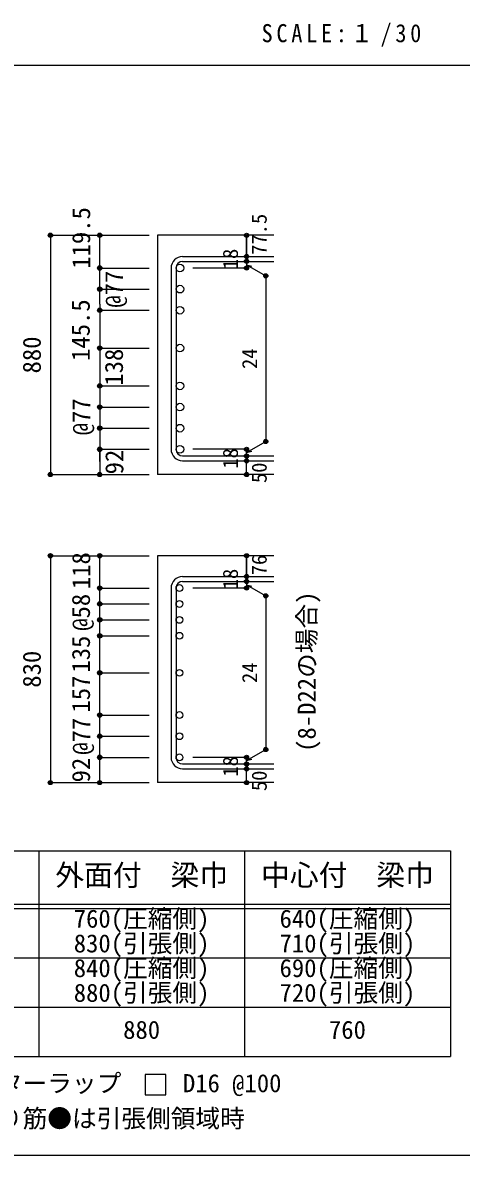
# Model space of a CAD drawing. Units: millimetres at full size, sheet at 1:30. Extents: x -5973 to 5954, y -4195 to 4201.
# Drawn here: x 2051 to 3650, y -4195 to -67 of the extents above; entities that cross this region are included whole.
import ezdxf
from ezdxf.enums import TextEntityAlignment as Align

# ---------------------------------------------------------------- set-up
doc = ezdxf.new("R2010")
doc.units = ezdxf.units.MM
doc.header["$LTSCALE"] = 30
doc.header["$PDMODE"] = 32
doc.header["$PDSIZE"] = 15
for name, color, linetype in [('0-1_躯体線', 2, 'Continuous'), ('0-5_基礎梁筋', 7, 'Continuous'), ('0-6_スタラップ筋', 7, 'Continuous'), ('0-7_文字', 4, 'Continuous'), ('0-D_寸法', 4, 'Continuous'), ('6-7_文字', 7, 'Continuous'), ('6-E_枠', 7, 'Continuous'), ('F-0_枠', 6, 'Continuous')]:
    doc.layers.add(name, color=color, linetype=linetype)
doc.styles.add('ＭＳ ゴシック', font='')
doc.styles.get('ＭＳ ゴシック').set_extended_font_data('MS Gothic')

msp = doc.modelspace()

# ---------------------------------------------------------------- linework, layer by layer
at = {"layer": '0-1_躯体線'}
for p, q in [((2967.44, -842.16), (2542.44, -842.16)), ((2542.44, -842.16), (2542.44, -1714.16)), ((2967.44, -1714.16), (2542.44, -1714.16)), ((2967.44, -2010.07), (2542.44, -2010.07)), ((2542.44, -2010.07), (2542.44, -2836.76)), ((2967.44, -2836.76), (2542.44, -2836.76))]:
    msp.add_line(p, q, dxfattribs=at)
at = {"layer": '0-5_基礎梁筋', "color": 3}
for centre, radius in [((2624.44, -961.36), 14), ((2624.44, -1038.36), 14), ((2624.44, -1115.36), 14), ((2624.44, -1253.16), 14), ((2624.44, -1391.16), 14), ((2624.44, -1468.16), 14), ((2624.44, -1545.16), 14), ((2624.44, -1622.16), 14), ((2622.94, -2127.76), 12.5), ((2622.94, -2185.76), 12.5), ((2622.94, -2243.76), 12.5), ((2622.94, -2301.76), 12.5), ((2622.94, -2436.76), 12.5), ((2622.94, -2590.76), 12.5), ((2622.94, -2667.76), 12.5), ((2622.94, -2744.76), 12.5)]:
    msp.add_circle(centre, radius, dxfattribs=at)
at = {"layer": '0-6_スタラップ筋'}
for p, q in [((2634.44, -919.36), (2967.44, -919.36)), ((2634.44, -937.36), (2967.44, -937.36)), ((2592.44, -961.36), (2592.44, -1622.16)), ((2610.44, -961.36), (2610.44, -1622.16)), ((2634.44, -1646.16), (2967.44, -1646.16)), ((2634.44, -1664.16), (2967.44, -1664.16)), ((2634.44, -2085.76), (2967.44, -2085.76)), ((2634.44, -2103.76), (2967.44, -2103.76)), ((2592.44, -2127.76), (2592.44, -2744.76)), ((2610.44, -2127.76), (2610.44, -2744.76)), ((2634.44, -2768.76), (2967.44, -2768.76)), ((2634.44, -2786.76), (2967.44, -2786.76))]:
    msp.add_line(p, q, dxfattribs=at)
for centre, radius, start, end in [((2634.44, -961.36), 42, 90, 180), ((2634.44, -961.36), 24, 90, 180), ((2634.44, -1622.16), 42, 180, 270), ((2634.44, -1622.16), 24, 180, 270), ((2634.44, -2127.76), 42, 90, 180), ((2634.44, -2127.76), 24, 90, 180), ((2634.44, -2744.76), 42, 180, 270), ((2634.44, -2744.76), 24, 180, 270)]:
    msp.add_arc(centre, radius, start, end, dxfattribs=at)
at = {"layer": '0-D_寸法'}
for p, q in [((2152.44, -842.16), (2332.44, -842.16)), ((2152.44, -842.16), (2332.44, -842.16)), ((2152.44, -842.16), (2152.44, -1714.16)), ((2332.44, -842.16), (2512.44, -842.16)), ((2332.44, -842.16), (2512.44, -842.16)), ((2332.44, -1093.36), (2332.44, -842.16)), ((2867.44, -919.36), (2867.44, -842.16)), ((2867.44, -842.16), (2867.44, -919.36)), ((2867.44, -937.36), (2867.44, -919.36)), ((2867.44, -937.36), (2867.44, -961.36)), ((2867.44, -949.36), (2937.5, -989.81)), ((2867.44, -949.36), (2886.76, -954.54)), ((2332.44, -961.36), (2512.44, -961.36)), ((2332.44, -961.36), (2512.44, -961.36)), ((2867.44, -961.36), (2671.35, -961.36)), ((2937.5, -989.81), (2937.5, -1593.71)), ((2332.44, -1038.36), (2512.44, -1038.36)), ((2332.44, -1038.36), (2512.44, -1038.36)), ((2332.44, -1093.36), (2332.44, -1714.16)), ((2332.44, -1115.36), (2512.44, -1115.36)), ((2332.44, -1115.36), (2512.44, -1115.36)), ((2332.44, -1253.16), (2512.44, -1253.16)), ((2332.44, -1391.16), (2512.44, -1391.16)), ((2332.44, -1468.16), (2512.44, -1468.16)), ((2332.44, -1545.16), (2512.44, -1545.16)), ((2867.44, -1634.16), (2937.5, -1593.71)), ((2332.44, -1622.16), (2512.44, -1622.16)), ((2332.44, -1667.13), (2332.44, -1622.16)), ((2867.44, -1622.16), (2671.35, -1622.16)), ((2867.44, -1646.16), (2867.44, -1622.16)), ((2867.44, -1634.16), (2886.76, -1628.99)), ((2867.44, -1664.16), (2867.44, -1646.16)), ((2867.44, -1714.16), (2867.44, -1664.16)), ((2152.44, -1714.16), (2332.44, -1714.16)), ((2332.44, -1714.16), (2512.44, -1714.16)), ((2152.44, -2010.07), (2332.44, -2010.07)), ((2152.44, -2010.07), (2332.44, -2010.07)), ((2152.44, -2010.07), (2152.44, -2836.76)), ((2332.44, -2010.07), (2512.44, -2010.07)), ((2332.44, -2010.07), (2512.44, -2010.07)), ((2332.44, -2836.76), (2332.44, -2010.07)), ((2867.44, -2085.76), (2867.44, -2010.07)), ((2867.44, -2010.07), (2867.44, -2085.76)), ((2867.44, -2103.76), (2867.44, -2085.76)), ((2867.44, -2103.76), (2867.44, -2127.76)), ((2332.44, -2127.76), (2512.44, -2127.76)), ((2332.44, -2127.76), (2512.44, -2127.76)), ((2867.44, -2127.76), (2671.35, -2127.76)), ((2867.44, -2115.76), (2937.5, -2156.21)), ((2867.44, -2115.76), (2886.76, -2120.94)), ((2332.44, -2185.76), (2512.44, -2185.76)), ((2332.44, -2185.76), (2512.44, -2185.76)), ((2937.5, -2156.21), (2937.5, -2716.32)), ((2332.44, -2243.76), (2512.44, -2243.76)), ((2332.44, -2243.76), (2512.44, -2243.76)), ((2332.44, -2301.76), (2512.44, -2301.76)), ((2332.44, -2301.76), (2512.44, -2301.76)), ((2332.44, -2436.76), (2512.44, -2436.76)), ((2332.44, -2436.76), (2512.44, -2436.76)), ((2332.44, -2590.76), (2512.44, -2590.76)), ((2332.44, -2590.76), (2512.44, -2590.76)), ((2332.44, -2667.76), (2512.44, -2667.76)), ((2332.44, -2667.76), (2512.44, -2667.76)), ((2867.44, -2756.76), (2937.5, -2716.32)), ((2332.44, -2744.76), (2512.44, -2744.76)), ((2332.44, -2744.76), (2512.44, -2744.76)), ((2867.44, -2744.76), (2671.35, -2744.76)), ((2867.44, -2768.76), (2867.44, -2744.76)), ((2867.44, -2756.76), (2886.76, -2751.59)), ((2867.44, -2786.76), (2867.44, -2768.76)), ((2867.44, -2836.76), (2867.44, -2786.76)), ((2152.44, -2836.76), (2332.44, -2836.76)), ((2332.44, -2836.76), (2512.44, -2836.76))]:
    msp.add_line(p, q, dxfattribs=at)
for centre, radius in [((2152.44, -842.16), 8), ((2152.44, -842.16), 7.2), ((2152.44, -842.16), 6.4), ((2152.44, -842.16), 5.6), ((2152.44, -842.16), 4.8), ((2152.44, -842.16), 4), ((2152.44, -842.16), 3.2), ((2152.44, -842.16), 2.4), ((2152.44, -842.16), 1.6), ((2152.44, -842.16), 0.8), ((2332.44, -842.16), 8), ((2332.44, -842.16), 7.2), ((2332.44, -842.16), 6.4), ((2332.44, -842.16), 5.6), ((2332.44, -842.16), 4.8), ((2332.44, -842.16), 4), ((2332.44, -842.16), 3.2), ((2332.44, -842.16), 2.4), ((2332.44, -842.16), 1.6), ((2332.44, -842.16), 0.8), ((2867.44, -842.16), 4), ((2867.44, -842.16), 3.6), ((2867.44, -842.16), 3.2), ((2867.44, -842.16), 2.8), ((2867.44, -842.16), 2.4), ((2867.44, -842.16), 2), ((2867.44, -842.16), 1.6), ((2867.44, -842.16), 1.2), ((2867.44, -842.16), 0.8), ((2867.44, -842.16), 0.4), ((2867.44, -919.36), 4), ((2867.44, -937.36), 4), ((2867.44, -919.36), 3.6), ((2867.44, -937.36), 3.6), ((2867.44, -919.36), 3.2), ((2867.44, -937.36), 3.2), ((2867.44, -919.36), 2.8), ((2867.44, -937.36), 2.8), ((2867.44, -919.36), 2.4), ((2867.44, -937.36), 2.4), ((2867.44, -919.36), 2), ((2867.44, -937.36), 2), ((2867.44, -919.36), 1.6), ((2867.44, -937.36), 1.6), ((2867.44, -919.36), 1.2), ((2867.44, -937.36), 1.2), ((2867.44, -919.36), 0.8), ((2867.44, -937.36), 0.8), ((2867.44, -919.36), 0.4), ((2867.44, -937.36), 0.4), ((2332.44, -961.36), 8), ((2332.44, -961.36), 7.2), ((2332.44, -961.36), 6.4), ((2332.44, -961.36), 5.6), ((2332.44, -961.36), 4.8), ((2332.44, -961.36), 4), ((2332.44, -961.36), 3.2), ((2332.44, -961.36), 2.4), ((2332.44, -961.36), 1.6), ((2332.44, -961.36), 0.8), ((2867.44, -961.36), 4), ((2867.44, -961.36), 3.6), ((2867.44, -961.36), 3.2), ((2867.44, -961.36), 2.8), ((2867.44, -961.36), 2.4), ((2867.44, -961.36), 2), ((2867.44, -961.36), 1.6), ((2867.44, -961.36), 1.2), ((2867.44, -961.36), 0.8), ((2867.44, -961.36), 0.4), ((2937.5, -989.81), 4), ((2937.5, -989.81), 3.6), ((2937.5, -989.81), 3.2), ((2937.5, -989.81), 2.8), ((2937.5, -989.81), 2.4), ((2937.5, -989.81), 2), ((2937.5, -989.81), 1.6), ((2937.5, -989.81), 1.2), ((2937.5, -989.81), 0.8), ((2937.5, -989.81), 0.4), ((2332.44, -1038.36), 8), ((2332.44, -1038.36), 7.2), ((2332.44, -1038.36), 6.4), ((2332.44, -1038.36), 5.6), ((2332.44, -1038.36), 4.8), ((2332.44, -1038.36), 4), ((2332.44, -1038.36), 3.2), ((2332.44, -1038.36), 2.4), ((2332.44, -1038.36), 1.6), ((2332.44, -1038.36), 0.8), ((2332.44, -1115.36), 8), ((2332.44, -1115.36), 7.2), ((2332.44, -1115.36), 6.4), ((2332.44, -1115.36), 5.6), ((2332.44, -1115.36), 4.8), ((2332.44, -1115.36), 4), ((2332.44, -1115.36), 3.2), ((2332.44, -1115.36), 2.4), ((2332.44, -1115.36), 1.6), ((2332.44, -1115.36), 0.8), ((2332.44, -1253.16), 8), ((2332.44, -1253.16), 7.2), ((2332.44, -1253.16), 6.4), ((2332.44, -1253.16), 5.6), ((2332.44, -1253.16), 4.8), ((2332.44, -1253.16), 4), ((2332.44, -1253.16), 3.2), ((2332.44, -1253.16), 2.4), ((2332.44, -1253.16), 1.6), ((2332.44, -1253.16), 0.8), ((2332.44, -1391.16), 8), ((2332.44, -1391.16), 7.2), ((2332.44, -1391.16), 6.4), ((2332.44, -1391.16), 5.6), ((2332.44, -1391.16), 4.8), ((2332.44, -1391.16), 4), ((2332.44, -1391.16), 3.2), ((2332.44, -1391.16), 2.4), ((2332.44, -1391.16), 1.6), ((2332.44, -1391.16), 0.8), ((2332.44, -1468.16), 8), ((2332.44, -1468.16), 7.2), ((2332.44, -1468.16), 6.4), ((2332.44, -1468.16), 5.6), ((2332.44, -1468.16), 4.8), ((2332.44, -1468.16), 4), ((2332.44, -1468.16), 3.2), ((2332.44, -1468.16), 2.4), ((2332.44, -1468.16), 1.6), ((2332.44, -1468.16), 0.8), ((2332.44, -1545.16), 8), ((2332.44, -1545.16), 7.2), ((2332.44, -1545.16), 6.4), ((2332.44, -1545.16), 5.6), ((2332.44, -1545.16), 4.8), ((2332.44, -1545.16), 4), ((2332.44, -1545.16), 3.2), ((2332.44, -1545.16), 2.4), ((2332.44, -1545.16), 1.6), ((2332.44, -1545.16), 0.8), ((2937.5, -1593.71), 4), ((2937.5, -1593.71), 3.6), ((2937.5, -1593.71), 3.2), ((2937.5, -1593.71), 2.8), ((2937.5, -1593.71), 2.4), ((2937.5, -1593.71), 2), ((2937.5, -1593.71), 1.6), ((2937.5, -1593.71), 1.2), ((2937.5, -1593.71), 0.8), ((2937.5, -1593.71), 0.4), ((2332.44, -1622.16), 8), ((2332.44, -1622.16), 7.2), ((2332.44, -1622.16), 6.4), ((2332.44, -1622.16), 5.6), ((2332.44, -1622.16), 4.8), ((2332.44, -1622.16), 4), ((2332.44, -1622.16), 3.2), ((2332.44, -1622.16), 2.4), ((2332.44, -1622.16), 1.6), ((2332.44, -1622.16), 0.8), ((2867.44, -1622.16), 4), ((2867.44, -1646.16), 4), ((2867.44, -1622.16), 3.6), ((2867.44, -1646.16), 3.6), ((2867.44, -1622.16), 3.2), ((2867.44, -1646.16), 3.2), ((2867.44, -1622.16), 2.8), ((2867.44, -1646.16), 2.8), ((2867.44, -1622.16), 2.4), ((2867.44, -1646.16), 2.4), ((2867.44, -1622.16), 2), ((2867.44, -1646.16), 2), ((2867.44, -1622.16), 1.6), ((2867.44, -1646.16), 1.6), ((2867.44, -1622.16), 1.2), ((2867.44, -1646.16), 1.2), ((2867.44, -1622.16), 0.8), ((2867.44, -1646.16), 0.8), ((2867.44, -1622.16), 0.4), ((2867.44, -1646.16), 0.4), ((2867.44, -1664.16), 4), ((2867.44, -1664.16), 3.6), ((2867.44, -1664.16), 3.2), ((2867.44, -1664.16), 2.8), ((2867.44, -1664.16), 2.4), ((2867.44, -1664.16), 2), ((2867.44, -1664.16), 1.6), ((2867.44, -1664.16), 1.2), ((2867.44, -1664.16), 0.8), ((2867.44, -1664.16), 0.4), ((2152.44, -1714.16), 7.2), ((2152.44, -1714.16), 6.4), ((2152.44, -1714.16), 5.6), ((2152.44, -1714.16), 4.8), ((2152.44, -1714.16), 4), ((2152.44, -1714.16), 3.2), ((2152.44, -1714.16), 2.4), ((2152.44, -1714.16), 1.6), ((2152.44, -1714.16), 0.8), ((2332.44, -1714.16), 7.2), ((2332.44, -1714.16), 6.4), ((2332.44, -1714.16), 5.6), ((2332.44, -1714.16), 4.8), ((2332.44, -1714.16), 4), ((2332.44, -1714.16), 3.2), ((2332.44, -1714.16), 2.4), ((2332.44, -1714.16), 1.6), ((2332.44, -1714.16), 0.8), ((2867.44, -1714.16), 4), ((2867.44, -1714.16), 3.6), ((2867.44, -1714.16), 3.2), ((2867.44, -1714.16), 2.8), ((2867.44, -1714.16), 2.4), ((2867.44, -1714.16), 2), ((2867.44, -1714.16), 1.6), ((2867.44, -1714.16), 1.2), ((2867.44, -1714.16), 0.8), ((2867.44, -1714.16), 0.4), ((2152.44, -2010.07), 8), ((2152.44, -2010.07), 7.2), ((2152.44, -2010.07), 6.4), ((2152.44, -2010.07), 5.6), ((2152.44, -2010.07), 4.8), ((2152.44, -2010.07), 4), ((2152.44, -2010.07), 3.2), ((2152.44, -2010.07), 2.4), ((2152.44, -2010.07), 1.6), ((2152.44, -2010.07), 0.8), ((2332.44, -2010.07), 8), ((2332.44, -2010.07), 7.2), ((2332.44, -2010.07), 6.4), ((2332.44, -2010.07), 5.6), ((2332.44, -2010.07), 4.8), ((2332.44, -2010.07), 4), ((2332.44, -2010.07), 3.2), ((2332.44, -2010.07), 2.4), ((2332.44, -2010.07), 1.6), ((2332.44, -2010.07), 0.8), ((2867.44, -2010.07), 4), ((2867.44, -2010.07), 3.6), ((2867.44, -2010.07), 3.2), ((2867.44, -2010.07), 2.8), ((2867.44, -2010.07), 2.4), ((2867.44, -2010.07), 2), ((2867.44, -2010.07), 1.6), ((2867.44, -2010.07), 1.2), ((2867.44, -2010.07), 0.8), ((2867.44, -2010.07), 0.4), ((2867.44, -2085.76), 4), ((2867.44, -2103.76), 4), ((2867.44, -2085.76), 3.6), ((2867.44, -2103.76), 3.6), ((2867.44, -2085.76), 3.2), ((2867.44, -2103.76), 3.2), ((2867.44, -2085.76), 2.8), ((2867.44, -2103.76), 2.8), ((2867.44, -2085.76), 2.4), ((2867.44, -2103.76), 2.4), ((2867.44, -2085.76), 2), ((2867.44, -2103.76), 2), ((2867.44, -2085.76), 1.6), ((2867.44, -2103.76), 1.6), ((2867.44, -2085.76), 1.2), ((2867.44, -2103.76), 1.2), ((2867.44, -2085.76), 0.8), ((2867.44, -2103.76), 0.8), ((2867.44, -2085.76), 0.4), ((2867.44, -2103.76), 0.4), ((2332.44, -2127.76), 8), ((2332.44, -2127.76), 7.2), ((2332.44, -2127.76), 6.4), ((2332.44, -2127.76), 5.6), ((2332.44, -2127.76), 4.8), ((2332.44, -2127.76), 4), ((2332.44, -2127.76), 3.2), ((2332.44, -2127.76), 2.4), ((2332.44, -2127.76), 1.6), ((2332.44, -2127.76), 0.8), ((2867.44, -2127.76), 4), ((2867.44, -2127.76), 3.6), ((2867.44, -2127.76), 3.2), ((2867.44, -2127.76), 2.8), ((2867.44, -2127.76), 2.4), ((2867.44, -2127.76), 2), ((2867.44, -2127.76), 1.6), ((2867.44, -2127.76), 1.2), ((2867.44, -2127.76), 0.8), ((2867.44, -2127.76), 0.4), ((2332.44, -2185.76), 8), ((2332.44, -2185.76), 7.2), ((2332.44, -2185.76), 6.4), ((2332.44, -2185.76), 5.6), ((2332.44, -2185.76), 4.8), ((2332.44, -2185.76), 4), ((2332.44, -2185.76), 3.2), ((2332.44, -2185.76), 2.4), ((2332.44, -2185.76), 1.6), ((2332.44, -2185.76), 0.8), ((2937.5, -2156.21), 4), ((2937.5, -2156.21), 3.6), ((2937.5, -2156.21), 3.2), ((2937.5, -2156.21), 2.8), ((2937.5, -2156.21), 2.4), ((2937.5, -2156.21), 2), ((2937.5, -2156.21), 1.6), ((2937.5, -2156.21), 1.2), ((2937.5, -2156.21), 0.8), ((2937.5, -2156.21), 0.4), ((2332.44, -2243.76), 8), ((2332.44, -2243.76), 7.2), ((2332.44, -2243.76), 6.4), ((2332.44, -2243.76), 5.6), ((2332.44, -2243.76), 4.8), ((2332.44, -2243.76), 4), ((2332.44, -2243.76), 3.2), ((2332.44, -2243.76), 2.4), ((2332.44, -2243.76), 1.6), ((2332.44, -2243.76), 0.8), ((2332.44, -2301.76), 8), ((2332.44, -2301.76), 7.2), ((2332.44, -2301.76), 6.4), ((2332.44, -2301.76), 5.6), ((2332.44, -2301.76), 4.8), ((2332.44, -2301.76), 4), ((2332.44, -2301.76), 3.2), ((2332.44, -2301.76), 2.4), ((2332.44, -2301.76), 1.6), ((2332.44, -2301.76), 0.8), ((2332.44, -2436.76), 8), ((2332.44, -2436.76), 7.2), ((2332.44, -2436.76), 6.4), ((2332.44, -2436.76), 5.6), ((2332.44, -2436.76), 4.8), ((2332.44, -2436.76), 4), ((2332.44, -2436.76), 3.2), ((2332.44, -2436.76), 2.4), ((2332.44, -2436.76), 1.6), ((2332.44, -2436.76), 0.8), ((2332.44, -2590.76), 8), ((2332.44, -2590.76), 7.2), ((2332.44, -2590.76), 6.4), ((2332.44, -2590.76), 5.6), ((2332.44, -2590.76), 4.8), ((2332.44, -2590.76), 4), ((2332.44, -2590.76), 3.2), ((2332.44, -2590.76), 2.4), ((2332.44, -2590.76), 1.6), ((2332.44, -2590.76), 0.8), ((2332.44, -2667.76), 8), ((2332.44, -2667.76), 7.2), ((2332.44, -2667.76), 6.4), ((2332.44, -2667.76), 5.6), ((2332.44, -2667.76), 4.8), ((2332.44, -2667.76), 4), ((2332.44, -2667.76), 3.2), ((2332.44, -2667.76), 2.4), ((2332.44, -2667.76), 1.6), ((2332.44, -2667.76), 0.8), ((2937.5, -2716.32), 4), ((2937.5, -2716.32), 3.6), ((2937.5, -2716.32), 3.2), ((2937.5, -2716.32), 2.8), ((2937.5, -2716.32), 2.4), ((2937.5, -2716.32), 2), ((2937.5, -2716.32), 1.6), ((2937.5, -2716.32), 1.2), ((2937.5, -2716.32), 0.8), ((2937.5, -2716.32), 0.4), ((2332.44, -2744.76), 8), ((2332.44, -2744.76), 7.2), ((2332.44, -2744.76), 6.4), ((2332.44, -2744.76), 5.6), ((2332.44, -2744.76), 4.8), ((2332.44, -2744.76), 4), ((2332.44, -2744.76), 3.2), ((2332.44, -2744.76), 2.4), ((2332.44, -2744.76), 1.6), ((2332.44, -2744.76), 0.8), ((2867.44, -2744.76), 4), ((2867.44, -2768.76), 4), ((2867.44, -2744.76), 3.6), ((2867.44, -2768.76), 3.6), ((2867.44, -2744.76), 3.2), ((2867.44, -2768.76), 3.2), ((2867.44, -2744.76), 2.8), ((2867.44, -2744.76), 2.4), ((2867.44, -2744.76), 2), ((2867.44, -2744.76), 1.6), ((2867.44, -2744.76), 1.2), ((2867.44, -2744.76), 0.8), ((2867.44, -2744.76), 0.4), ((2867.44, -2786.76), 4), ((2867.44, -2786.76), 3.6), ((2867.44, -2786.76), 3.2), ((2867.44, -2768.76), 2.8), ((2867.44, -2786.76), 2.8), ((2867.44, -2768.76), 2.4), ((2867.44, -2786.76), 2.4), ((2867.44, -2768.76), 2), ((2867.44, -2786.76), 2), ((2867.44, -2768.76), 1.6), ((2867.44, -2786.76), 1.6), ((2867.44, -2768.76), 1.2), ((2867.44, -2786.76), 1.2), ((2867.44, -2768.76), 0.8), ((2867.44, -2786.76), 0.8), ((2867.44, -2768.76), 0.4), ((2867.44, -2786.76), 0.4), ((2152.44, -2836.76), 7.2), ((2152.44, -2836.76), 6.4), ((2152.44, -2836.76), 5.6), ((2152.44, -2836.76), 4.8), ((2152.44, -2836.76), 4), ((2152.44, -2836.76), 3.2), ((2152.44, -2836.76), 2.4), ((2152.44, -2836.76), 1.6), ((2152.44, -2836.76), 0.8), ((2332.44, -2836.76), 7.2), ((2332.44, -2836.76), 6.4), ((2332.44, -2836.76), 5.6), ((2332.44, -2836.76), 4.8), ((2332.44, -2836.76), 4), ((2332.44, -2836.76), 3.2), ((2332.44, -2836.76), 2.4), ((2332.44, -2836.76), 1.6), ((2332.44, -2836.76), 0.8), ((2867.44, -2836.76), 4), ((2867.44, -2836.76), 3.6), ((2867.44, -2836.76), 3.2), ((2867.44, -2836.76), 2.8), ((2867.44, -2836.76), 2.4), ((2867.44, -2836.76), 2), ((2867.44, -2836.76), 1.6), ((2867.44, -2836.76), 1.2), ((2867.44, -2836.76), 0.8), ((2867.44, -2836.76), 0.4)]:
    msp.add_circle(centre, radius, dxfattribs=at)
at = {"layer": '0-D_寸法', "color": 7}
for p in [(2152.44, -842.16), (2152.44, -842.16), (2332.44, -842.16), (2867.44, -842.16), (2867.44, -919.36), (2867.44, -937.36), (2332.44, -961.36), (2867.44, -961.36), (2937.5, -989.81), (2332.44, -1038.36), (2332.44, -1115.36), (2332.44, -1253.16), (2332.44, -1253.16), (2332.44, -1391.16), (2332.44, -1391.16), (2332.44, -1468.16), (2332.44, -1468.16), (2332.44, -1545.16), (2332.44, -1545.16), (2937.5, -1593.71), (2332.44, -1622.16), (2332.44, -1622.16), (2867.44, -1622.16), (2867.44, -1646.16), (2867.44, -1664.16), (2152.44, -1714.16), (2332.44, -1714.16), (2867.44, -1714.16), (2152.44, -2010.07), (2152.44, -2010.07), (2332.44, -2010.07), (2867.44, -2010.07), (2867.44, -2085.76), (2867.44, -2103.76), (2332.44, -2127.76), (2867.44, -2127.76), (2332.44, -2185.76), (2937.5, -2156.21), (2332.44, -2243.76), (2332.44, -2301.76), (2332.44, -2436.76), (2332.44, -2590.76), (2332.44, -2667.76), (2937.5, -2716.32), (2332.44, -2744.76), (2867.44, -2744.76), (2867.44, -2768.76), (2867.44, -2786.76), (2152.44, -2836.76), (2152.44, -2836.76), (2332.44, -2836.76), (2867.44, -2836.76)]:
    msp.add_point(p, dxfattribs=at)
at = {"layer": '6-7_文字'}
msp.add_lwpolyline([(2497.87, -3975.18), (2572.87, -3975.18), (2572.87, -3900.18), (2497.87, -3900.18)], close=True, dxfattribs=at)
at = {"layer": '6-E_枠', "color": 3}
for p, q in [((1447.71, -3085.43), (3610.24, -3085.43)), ((3610.24, -3085.43), (3610.24, -3835.43)), ((1447.71, -3835.43), (3610.24, -3835.43))]:
    msp.add_line(p, q, dxfattribs=at)
at = {"layer": '6-E_枠'}
for p, q in [((2110.24, -3085.43), (2110.24, -3835.43)), ((2860.24, -3085.43), (2860.24, -3835.43)), ((1447.71, -3280.43), (3610.24, -3280.43)), ((1447.71, -3295.43), (3610.24, -3295.43)), ((1447.71, -3475.43), (3610.24, -3475.43)), ((1447.71, -3655.43), (3610.24, -3655.43))]:
    msp.add_line(p, q, dxfattribs=at)
at = {"layer": 'F-0_枠', "color": 2}
msp.add_line((-5972.88, -222.05), (3723.6, -222.05), dxfattribs=at)
at = {"layer": 'F-0_枠'}
msp.add_line((5954.1, -4195.24), (-5972.88, -4195.24), dxfattribs=at)

# ---------------------------------------------------------------- texts
at = {"layer": '0-7_文字', "color": 7, "style": 'ＭＳ ゴシック'}
msp.add_text('(8-D22の場合)', height=65.98, rotation=90, dxfattribs=at).set_placement((3139.32, -2724.69), align=Align.BOTTOM_LEFT)
at = {"layer": '0-D_寸法', "style": 'ＭＳ ゴシック'}
for s, height, p in [('119.5', 65.98, (2317.32, -963.87)), ('77.5', 54.99, (2957.44, -913.36)), ('18', 54.99, (2852.44, -965.86)), ('@77', 65.98, (2437.44, -1105.86)), ('145.5', 65.98, (2315.76, -1299.98)), ('880', 65.98, (2137.44, -1345.66)), ('138', 65.98, (2436.74, -1390.13)), ('24', 54.99, (2922.5, -1329.26)), ('@77', 65.98, (2317.89, -1570.9)), ('92', 65.98, (2438.12, -1713.45)), ('18', 54.99, (2852.44, -1692.66)), ('50', 54.99, (2957.44, -1745.16)), ('118', 65.98, (2317.32, -2131.78)), ('76', 54.99, (2957.44, -2081.26)), ('18', 54.99, (2852.44, -2132.26)), ('@58', 65.98, (2316.44, -2283.39)), ('135', 65.98, (2316.48, -2436)), ('830', 65.98, (2137.44, -2490.92)), ('24', 54.99, (2922.5, -2473.76)), ('157', 65.98, (2316.72, -2581.5)), ('@77', 65.98, (2317.44, -2735.26)), ('92', 65.98, (2316.75, -2836.05)), ('18', 54.99, (2852.44, -2815.26)), ('50', 54.99, (2957.44, -2867.76))]:
    msp.add_text(s, height=height, rotation=90, dxfattribs=at).set_placement(p, align=Align.BOTTOM_LEFT)
at = {"layer": '6-7_文字', "color": 2, "style": 'ＭＳ ゴシック'}
for s, p in [('外面付\u3000梁巾', (2170.24, -3235.43)), ('中心付\u3000梁巾', (2920.24, -3235.43))]:
    msp.add_text(s, height=76.98, dxfattribs=at).set_placement(p, align=Align.BOTTOM_LEFT)
at = {"layer": '6-7_文字', "style": 'ＭＳ ゴシック'}
for s, p in [('760(圧縮側)', (2237.74, -3385.43)), ('640(圧縮側)', (2987.74, -3385.43)), ('830(引張側)', (2237.74, -3475.43)), ('710(引張側)', (2987.74, -3475.43)), ('840(圧縮側)', (2237.74, -3565.43)), ('690(圧縮側)', (2987.74, -3565.43)), ('880(引張側)', (2237.74, -3655.43)), ('720(引張側)', (2987.74, -3655.43)), ('880', (2417.74, -3790.43)), ('760', (3167.74, -3790.43)), ('※ 基礎梁スターラップ     D16 @100', (1466.27, -3985.01)), ('※ 柱型立上り筋●は引張側領域時', (1466.27, -4113.51))]:
    msp.add_text(s, height=65.98, dxfattribs=at).set_placement(p, align=Align.BOTTOM_LEFT)
at = {"layer": '6-7_文字', "color": 2, "insert": (2922.26, -154.55), "char_height": 65.98, "attachment_point": 7, "style": 'ＭＳ ゴシック'}
msp.add_mtext('\\T1.34;\\W0.9;SCALE:１/30', dxfattribs=at)

doc.saveas('drawing.dxf')
